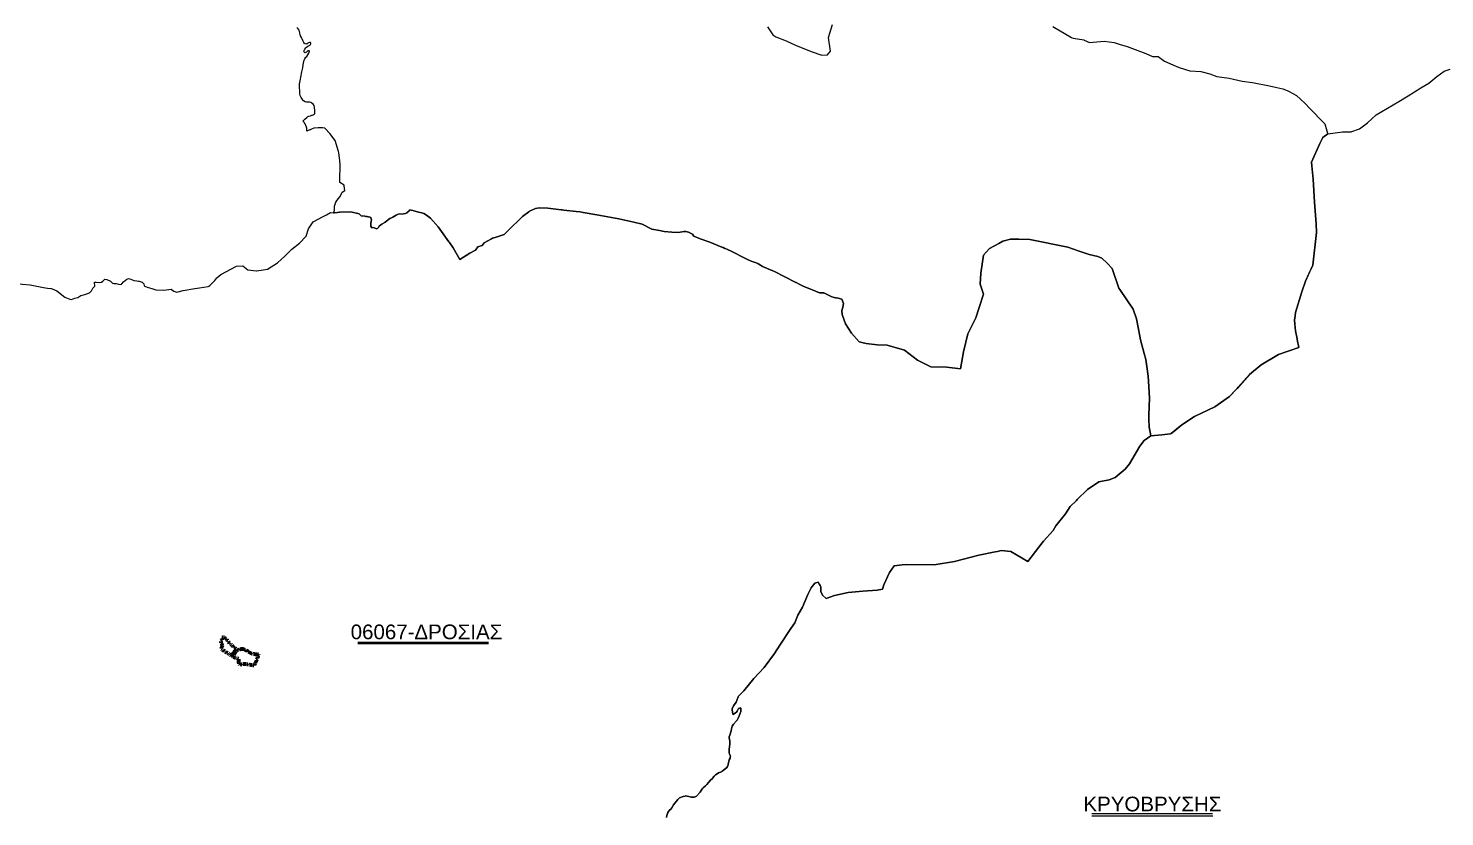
# Model space of a CAD drawing. Header units: metres. Extents: x 245125 to 394351, y 270578 to 4233311.
# Drawn here: x 297692 to 307355, y 4197938 to 4203312 of the extents above; entities that cross this region are included whole.
import ezdxf
from ezdxf.enums import TextEntityAlignment as Align
from ezdxf.lldxf.tags import DXFTag

# ---------------------------------------------------------------- set-up
doc = ezdxf.new("R2010")
doc.units = ezdxf.units.M
doc.linetypes.add('DASHDOT', pattern=[25.4, 12.7, -6.35, 0, -6.35])
for name, color, linetype in [('4495-(228-329)', 103, 'Continuous'), ('ASTOTA', 7, 'Continuous'), ('topo2016', 36, 'Continuous'), ('ΗΛΕΙΑ_Ονομασία ΟΤΑ_ΟΚΧΕ', 6, 'Continuous')]:
    doc.layers.add(name, color=color, linetype=linetype)
doc.styles.add('ARIAL', font='arial.ttf')
doc.styles.get("Standard").update_dxf_attribs({"font": 'arial.ttf'})
tags = doc.linetypes.add('HIDDEN', pattern=[0.375, 0.25, -0.125]).pattern_tags.tags
tags[6:7] = [DXFTag(74, 4), DXFTag(75, 0), DXFTag(340, '0'), DXFTag(46, 1.0), DXFTag(50, 0.0), DXFTag(44, 0.0), DXFTag(45, 0.0)]
tags[4:5] = [DXFTag(74, 4), DXFTag(75, 0), DXFTag(340, '0'), DXFTag(46, 1.0), DXFTag(50, 0.0), DXFTag(44, 0.0), DXFTag(45, 0.0)]

msp = doc.modelspace()

# ---------------------------------------------------------------- linework, layer by layer
at = {"layer": '4495-(228-329)', "color": 103}
for p, q in [((299940.5, 4199127), (300832.5, 4199127)), ((299940.5, 4199118.4), (300832.5, 4199118.4)), ((304946.6, 4197960.2), (305771.7, 4197960.2)), ((304947.9, 4197943.3), (305773, 4197943.3))]:
    msp.add_line(p, q, dxfattribs=at)
at = {"layer": 'ASTOTA', "color": 253, "linetype": 'HIDDEN', "ltscale": 300}
for points in [[(304680.6, 4203323.2), (304808.1, 4203248.3), (304819.4, 4203243.9), (304819.7, 4203243.8), (304892.5, 4203232.6), (304894.8, 4203231.5), (304930.7, 4203214.2), (305032.7, 4203223.9), (305099.4, 4203214.7), (305134.1, 4203204.6), (305188.9, 4203188.7), (305261.5, 4203161.6), (305316.2, 4203139.3), (305361.5, 4203120.8), (305400.3, 4203119.2), (305442.2, 4203086.9), (305500.4, 4203061.8), (305544.2, 4203043.9), (305615.2, 4203021.9), (305690.2, 4203017.7), (305751.9, 4203001.3), (305800.9, 4202982.6), (305883.8, 4202971.1), (305972.7, 4202950.6), (306044.1, 4202942.1), (306160.5, 4202920.8), (306209.8, 4202908.5), (306249.5, 4202898.5), (306269.4, 4202893.5), (306279.1, 4202888.5), (306293.4, 4202881.2), (306344.6, 4202854.9), (306401.9, 4202800.4), (306433.4, 4202767.7), (306532, 4202665.8), (306534.6, 4202663.2), (306537.8, 4202659.8), (306546.5, 4202630), (306556, 4202597), (306557.5, 4202592), (306522.9, 4202567.9), (306502.7, 4202526.5), (306445.7, 4202399), (306450.7, 4202349.6), (306457.4, 4202284.5), (306466.4, 4202126.9), (306477.5, 4201978.8), (306481.1, 4201920.1), (306454.6, 4201696.6), (306439.4, 4201662.7), (306433, 4201648.6), (306405.6, 4201587.2), (306380.4, 4201515.7), (306337.6, 4201373.9), (306334.6, 4201351.5), (306331.6, 4201335.7), (306329.1, 4201322), (306334.8, 4201270.9), (306337.1, 4201250.6), (306337.1, 4201250.6), (306348, 4201195.6), (306348.6, 4201191.6), (306359.9, 4201135.3), (306294.2, 4201113.6), (306280.2, 4201108.9), (306221.6, 4201088.2), (306102, 4201018.2), (306022.4, 4200951.6), (305938.9, 4200856.8), (305921.4, 4200838.4), (305886.7, 4200802.1), (305786.7, 4200731.1), (305742.8, 4200710.4), (305648.1, 4200665.6), (305561.2, 4200608.4), (305489.9, 4200548.8), (305483.3, 4200546.5), (305424.5, 4200540.5), (305350.8, 4200534), (305346.1, 4200557.8), (305339.2, 4200593), (305337, 4200647.4), (305335.8, 4200675.5), (305341.5, 4200790), (305334.6, 4200906.2), (305332.6, 4200940), (305322.5, 4201006.2), (305315.2, 4201053.5), (305304.3, 4201094.8), (305279.5, 4201188.5), (305274.8, 4201213.1), (305252.3, 4201331), (305228.9, 4201396.5), (305138.1, 4201531.6), (305131.4, 4201541.5), (305085.7, 4201673.5), (305053, 4201711.5), (305015.7, 4201745), (304988.3, 4201756.5), (304929.4, 4201769.5), (304861.9, 4201793.1), (304783.3, 4201820.5), (304523.5, 4201873), (304450, 4201874.1), (304401.8, 4201874.9), (304393.7, 4201875), (304340.5, 4201860.5), (304314, 4201845.9), (304248.6, 4201810), (304227.2, 4201786.8), (304208.1, 4201766), (304190.3, 4201643.1), (304184.8, 4201568), (304207.4, 4201499.9), (304178.3, 4201409.5), (304156.2, 4201338.9), (304102.7, 4201228.9), (304071.8, 4201105.8), (304051.8, 4200991.6), (303957.5, 4201002.1), (303850.3, 4201003.3), (303758.2, 4201049.8), (303669.5, 4201118.5), (303551.7, 4201151.4), (303482.2, 4201155.2), (303408.4, 4201163.1), (303378.1, 4201169.7), (303370.8, 4201171.3), (303359.4, 4201173.8), (303307.1, 4201234.7), (303267.9, 4201297.3), (303246.5, 4201353.3), (303245.2, 4201361.1), (303241.1, 4201386.8), (303240.9, 4201387.8), (303243.8, 4201395.3), (303249.7, 4201410.7), (303254.3, 4201435.7), (303254.5, 4201436.8), (303240.9, 4201465.2), (303216, 4201471.5), (303203.9, 4201474.5), (303199.3, 4201475.7), (303174.3, 4201482.2), (303119.2, 4201508.9), (303113.5, 4201508.9), (303089.4, 4201509), (303034.3, 4201531), (302982.7, 4201551.5), (302974.1, 4201555.9), (302968.4, 4201558.8), (302955.1, 4201565.7), (302930, 4201578.5), (302928.5, 4201579.3), (302928, 4201579.5), (302923.9, 4201581.6), (302923.6, 4201581.8), (302782.6, 4201654), (302771.8, 4201658.5), (302699.7, 4201689), (302687.4, 4201696.6), (302674.7, 4201704.5), (302669.9, 4201707.5), (302656.5, 4201712.3), (302637.5, 4201719.2), (302622.9, 4201724.5), (302598.6, 4201736.6), (302593.7, 4201739), (302477.2, 4201796.8), (302470.6, 4201800), (302461.7, 4201804.5), (302459.3, 4201805.5), (302444.5, 4201811.5), (302431.6, 4201816.7), (302431.6, 4201816.7), (302424.5, 4201819.6), (302423.9, 4201819.9), (302341.4, 4201853.5), (302275.8, 4201877.3), (302232.8, 4201895.2), (302222.9, 4201908.6), (302195.2, 4201922.4), (302178.9, 4201925.9), (302170.8, 4201927.6), (302163.4, 4201926.3), (302127.9, 4201919.7), (302081.3, 4201921.3), (302030.2, 4201926.7), (301998, 4201932.8), (301945.8, 4201942.8), (301880.5, 4201976), (301822.8, 4201989.4), (301721.7, 4202013), (301569.6, 4202040.5), (301478, 4202057), (301456, 4202061), (301430.3, 4202063.8), (301344.8, 4202073.2), (301333.9, 4202074.4), (301327, 4202075.2), (301237.2, 4202085), (301237.1, 4202085), (301177, 4202087.5), (301152.7, 4202083.5), (301111.6, 4202064.5), (301105.8, 4202060.2), (301063.6, 4202028.5), (300961.1, 4201928.5), (300943.3, 4201911.2), (300938.5, 4201906.5), (300876.8, 4201886.3), (300858.8, 4201880.4), (300852.6, 4201876.9), (300802.6, 4201848.5), (300788.3, 4201831.8), (300757.7, 4201821.3), (300741.8, 4201799.3), (300703.9, 4201778), (300635.8, 4201735.6), (300590, 4201816), (300564.7, 4201851.1), (300564.5, 4201851.5), (300560.5, 4201856.9), (300560.4, 4201857.1), (300487.7, 4201958), (300435.2, 4202018.5), (300408, 4202037.5), (300390.2, 4202050), (300376.4, 4202053.6), (300355.1, 4202059.1), (300315.1, 4202069.4), (300293.4, 4202075), (300291.6, 4202068.5), (300290.9, 4202067.8), (300275.4, 4202054.3), (300266.1, 4202049.2), (300251.7, 4202046.4), (300215.9, 4202044.6), (300202, 4202038.8), (300179.2, 4202023.6), (300160.3, 4202015.2), (300159.1, 4202014.4), (300149, 4202007.6), (300125.9, 4201990.3), (300125, 4201989.6), (300120.6, 4201986.3), (300103.5, 4201975.7), (300098.1, 4201972.3), (300085.3, 4201963), (300085.3, 4201963), (300080.5, 4201954.9), (300077, 4201948.8), (300066.5, 4201945.6), (300063.5, 4201946.9), (300052.4, 4201951.8), (300047.9, 4201953.7), (300034.3, 4201951.9), (300032.4, 4201955.7), (300028.2, 4201964.2), (300028.2, 4201979.7), (300031.6, 4201998.7), (300032.6, 4202004.3), (300030.1, 4202014.4), (300029.5, 4202016.9), (300028.2, 4202022.3), (300022.9, 4202023.6), (300003.3, 4202028.4), (299995.3, 4202029.4), (299988.8, 4202030.3), (299962.7, 4202032.7), (299959.9, 4202035.6), (299948.2, 4202047.5), (299893.2, 4202059.9), (299891.7, 4202060.2), (299818.4, 4202059.4), (299814.8, 4202058.9), (299801.4, 4202057.2), (299781.7, 4202054.7), (299775.2, 4202054.1), (299778.4, 4202060.4), (299779.4, 4202068.2), (299780.2, 4202073), (299782.1, 4202098.9), (299790.8, 4202127.6), (299799.6, 4202140), (299809.2, 4202151.7), (299818.2, 4202162.5), (299830.4, 4202189), (299833.3, 4202195.2), (299850.6, 4202206.8), (299847.7, 4202238.4), (299847.4, 4202241.9), (299818.3, 4202261.5), (299818.4, 4202271.7), (299819.1, 4202386.5), (299814.1, 4202429.4), (299810.3, 4202462.2), (299809.3, 4202471), (299784.8, 4202547), (299749.3, 4202594.4), (299718.1, 4202628), (299714.2, 4202632.2), (299699.8, 4202632.6), (299689.9, 4202632.8), (299669.6, 4202632.8), (299639, 4202631), (299619.3, 4202621.5), (299618.2, 4202620.9), (299613.4, 4202619.2), (299595.7, 4202612.8), (299592.9, 4202611.7), (299592.8, 4202614.9), (299592.4, 4202630.4), (299584.2, 4202655.4), (299580.8, 4202660.7), (299574.8, 4202670), (299572.2, 4202673.9), (299571, 4202675.9), (299568, 4202679.3), (299567.9, 4202679.5), (299566.9, 4202680.5), (299578.4, 4202691.6), (299592.4, 4202704.8), (299599, 4202710), (299606, 4202712.1), (299616.7, 4202715), (299626.8, 4202718.8), (299629, 4202719.6), (299636.1, 4202722.1), (299642.2, 4202726), (299646.7, 4202732.1), (299647.1, 4202750.9), (299645.5, 4202771.5), (299641.3, 4202784.7), (299635, 4202794.5), (299626.9, 4202801.7), (299619.6, 4202806.1), (299610.1, 4202809.4), (299597.3, 4202808.3), (299590, 4202807.8), (299581.5, 4202809.6), (299569.4, 4202818.3), (299562.7, 4202826.1), (299561.9, 4202827.1), (299552.6, 4202839.9), (299548.7, 4202850.4), (299547.7, 4202853.1), (299545.1, 4202867.7), (299543.7, 4202889.2), (299543.1, 4202904.3), (299542.3, 4202923), (299542.4, 4202935.2), (299544.1, 4202943.3), (299546.5, 4202953.5), (299549.7, 4202966.2), (299551.9, 4202978.3), (299553.3, 4202991), (299556.2, 4203003.6), (299559.2, 4203014.1), (299563, 4203033.7), (299566.5, 4203057.9), (299569.9, 4203078), (299574.2, 4203094.2), (299578.4, 4203103.5), (299585.6, 4203114), (299592.3, 4203120.6), (299599, 4203130.8), (299605.1, 4203141.6), (299608.9, 4203150.3), (299609.8, 4203156), (299607.8, 4203158.9), (299602.9, 4203159.4), (299598.2, 4203157.5), (299594.1, 4203153.1), (299589.5, 4203148.5), (299586.4, 4203146.3), (299581.2, 4203144.9), (299577, 4203146.9), (299573.9, 4203150.7), (299572.8, 4203155.7), (299573.9, 4203161.2), (299579, 4203169.6), (299585.2, 4203178), (299590.7, 4203184), (299600.1, 4203190.1), (299607.5, 4203194.9), (299612, 4203197), (299617.2, 4203201.3), (299619.9, 4203205.6), (299620.4, 4203211), (299617.3, 4203214.4), (299610.1, 4203215.1), (299604.2, 4203213.5), (299599.2, 4203210.5), (299594, 4203207.1), (299589.6, 4203205.5), (299585.4, 4203204.7), (299580.7, 4203205.5), (299576.2, 4203208.1), (299571.1, 4203214), (299565.3, 4203228.2), (299561.1, 4203239.2), (299555.2, 4203250.2), (299549.6, 4203259.6), (299547.1, 4203267.7), (299544.6, 4203281), (299542.8, 4203289.5), (299539, 4203298.1), (299533.4, 4203308), (299524.6, 4203318.1)], [(302734.1, 4203321.6), (302772.1, 4203268.1), (302791.1, 4203254.2), (302863.2, 4203225.5), (302927, 4203197.1), (303032.4, 4203153.3), (303106.6, 4203129.7), (303145, 4203131.8), (303165.6, 4203156.3), (303151.7, 4203249.2), (303177.3, 4203337)], [(302046.3, 4197931.6), (302048.3, 4197945.8), (302052.1, 4197959.8), (302054.9, 4197967.2), (302059, 4197974.2), (302066.3, 4197981.2), (302074.5, 4197988.1), (302082.1, 4197997.8), (302093.7, 4198017.8), (302101.9, 4198030.1), (302123, 4198056), (302129.8, 4198062.5), (302134.8, 4198066.2), (302159.4, 4198075.6), (302172.5, 4198078.8), (302176.9, 4198079.1), (302216, 4198071.2), (302225.7, 4198070.2), (302233.8, 4198070.7), (302242.3, 4198072.8), (302250.6, 4198078.6), (302275.6, 4198105.6), (302290, 4198126.9), (302296.9, 4198135.1), (302310.9, 4198148), (302321.5, 4198157.2), (302333.2, 4198171.3), (302345.2, 4198186.5), (302358.8, 4198198.9), (302362.6, 4198203), (302371.4, 4198213.9), (302376.4, 4198218.9), (302381.3, 4198223.4), (302390.5, 4198230), (302401, 4198236.6), (302407.1, 4198239.5), (302413.5, 4198241.8), (302420.4, 4198243.8), (302426.5, 4198247.4), (302432.8, 4198252.2), (302457.1, 4198274.2), (302461.8, 4198278.8), (302464.9, 4198284.4), (302467.5, 4198293.1), (302469, 4198304.6), (302474.3, 4198325.4), (302479.3, 4198337.6), (302481.2, 4198343.2), (302481.5, 4198349.2), (302480.5, 4198353.9), (302475.1, 4198366.1), (302473.8, 4198371.4), (302474.3, 4198397.5), (302475.6, 4198414.6), (302478.2, 4198432.2), (302478.9, 4198442), (302478, 4198453.7), (302476.3, 4198464.4), (302474.2, 4198475), (302474.4, 4198482.1), (302477.9, 4198493), (302486.2, 4198523.6), (302490.2, 4198536.1), (302492.5, 4198546.3), (302494.6, 4198554.4), (302498.7, 4198561.5), (302503.5, 4198567.6), (302524.5, 4198591.1), (302528.1, 4198596.8), (302537.3, 4198613.9), (302547.3, 4198635.8), (302552, 4198654.4), (302553.8, 4198666.8), (302553.8, 4198675.3), (302551.9, 4198678.5), (302548.4, 4198680.1), (302543.1, 4198678.5), (302538.1, 4198674.2), (302527.2, 4198657.8), (302522.6, 4198651.2), (302517.2, 4198645.2), (302507.4, 4198638.5), (302499.6, 4198635), (302499.2, 4198637.6), (302493.9, 4198666.5), (302494.6, 4198672.3), (302503.2, 4198693.2), (302520.9, 4198718.8), (302535.8, 4198755.1), (302537.8, 4198760), (302542.4, 4198764.5), (302573.5, 4198794.7), (302642.4, 4198879.5), (302712.9, 4198955.3), (302782.5, 4199050.3), (302819, 4199107), (302893.9, 4199220.7), (302920.3, 4199260.2), (302942.5, 4199311.8), (302974, 4199365.9), (303009.3, 4199452.9), (303032.4, 4199497.8), (303057.7, 4199529.7), (303080.8, 4199537.3), (303090.8, 4199519.7), (303094.8, 4199513), (303099.8, 4199503.8), (303099.4, 4199483.9), (303098.9, 4199470.2), (303107.3, 4199455.4), (303109.9, 4199447.5), (303134.3, 4199426), (303191.1, 4199445), (303284.7, 4199467), (303384.4, 4199474), (303484.1, 4199481), (303519.9, 4199489.4), (303527.9, 4199518.1), (303566.6, 4199602.8), (303599.3, 4199648.2), (303653.2, 4199654.2), (303683.2, 4199657.3), (303871.8, 4199655.6), (304011.7, 4199676.5), (304175.7, 4199721.2), (304288, 4199743.5), (304302.9, 4199746.5), (304329.3, 4199751.8), (304396, 4199745.8), (304511.3, 4199678.1), (304586.4, 4199775.2), (304593.5, 4199784.3), (304609.7, 4199805.3), (304617.2, 4199815), (304684.6, 4199889), (304701.8, 4199919.5), (304767.8, 4200001.5), (304799.6, 4200052), (304842.7, 4200094), (304848.2, 4200099.3), (304917.7, 4200167), (304995.8, 4200221), (305064.8, 4200233.5), (305106, 4200251), (305175.9, 4200307.5), (305204.7, 4200342), (305273.9, 4200463.5), (305304.8, 4200503), (305350.8, 4200534), (305424.5, 4200540.5), (305483.3, 4200546.5), (305489.9, 4200548.8), (305518, 4200572.3), (305521.5, 4200575.2), (305561.2, 4200608.4), (305648.1, 4200665.6), (305742.8, 4200710.4), (305786.7, 4200731.1), (305886.7, 4200802.1), (305938.9, 4200856.8), (305946.9, 4200865.9), (306022.4, 4200951.6), (306102, 4201018.2), (306221.6, 4201088.2), (306280.2, 4201108.9), (306359.9, 4201135.3), (306348.6, 4201191.6), (306348, 4201195.6), (306337.1, 4201250.6), (306329.1, 4201322), (306334.6, 4201351.5), (306337.6, 4201373.9), (306380.4, 4201515.7), (306405.6, 4201587.2), (306454.6, 4201696.6), (306481.1, 4201920.1), (306477.5, 4201978.8), (306466.4, 4202126.9), (306457.4, 4202284.5), (306445.7, 4202399), (306502.7, 4202526.5), (306522.9, 4202567.9), (306557.5, 4202592), (306656.7, 4202605.5), (306711, 4202606.4), (306716.3, 4202606.5), (306722.4, 4202608.6), (306773.2, 4202626), (306828.5, 4202668.5), (306887.1, 4202722.5), (307042.3, 4202813), (307105.3, 4202850.9), (307191.8, 4202907), (307245.7, 4202938.8), (307301.5, 4202982.9), (307352.3, 4203019.7), (307391.8, 4203033.2)], [(297547.7, 4201577.6), (297705, 4201563.2), (297795.7, 4201545.3), (297796.5, 4201545.1), (297823.1, 4201541.3), (297846.4, 4201537.9), (297847.9, 4201537.3), (297854.4, 4201534.9), (297885.8, 4201523.3), (297941, 4201478.6), (297976.3, 4201466.4), (297987.3, 4201462.6), (298009, 4201473.2), (298029.8, 4201477.2), (298049.9, 4201490.6), (298078.1, 4201496.4), (298109.4, 4201509.1), (298122.1, 4201521.2), (298132.8, 4201539.5), (298145.8, 4201554.5), (298144.3, 4201580.8), (298155.9, 4201581.1), (298174.7, 4201578.7), (298190.7, 4201580.6), (298199.4, 4201588.2), (298213.3, 4201602.8), (298227.2, 4201599.2), (298252.7, 4201588.9), (298258.5, 4201584.5), (298262.2, 4201578.9), (298265.4, 4201573.9), (298276.2, 4201571.4), (298291.8, 4201571.2), (298306.3, 4201567.6), (298318.4, 4201565), (298327.5, 4201567.2), (298330.1, 4201571.1), (298341.7, 4201583.6), (298363.3, 4201601.4), (298375, 4201605.5), (298390.5, 4201601.4), (298410.9, 4201591.7), (298432.5, 4201591.5), (298443.3, 4201588.9), (298448.1, 4201587.4), (298468.5, 4201581.1), (298479.9, 4201568.9), (298483.1, 4201555.3), (298491.2, 4201552.2), (298502.8, 4201547.7), (298535, 4201537.4), (298561.6, 4201528.8), (298617.8, 4201527.4), (298665.6, 4201532.6), (298685.8, 4201519), (298704.5, 4201512.4), (298748.3, 4201523.6), (298828.2, 4201537.1), (298860.3, 4201543.6), (298918.9, 4201552.9), (298922.9, 4201555.1), (298929.9, 4201558.8), (298929.9, 4201558.8), (298932.9, 4201560.4), (298964.5, 4201592), (298977.5, 4201611.5), (299004.5, 4201633.4), (299112.9, 4201689.5), (299154.5, 4201691.8), (299189.2, 4201666.4), (299249.5, 4201658.3), (299251.7, 4201658), (299325, 4201671), (299392.7, 4201713.4), (299442.8, 4201759.2), (299489.6, 4201805.4), (299542.9, 4201846.7), (299587.5, 4201895.9), (299604.7, 4201944.4), (299634.8, 4201992.9), (299673.7, 4202012.3), (299694.3, 4202023.6), (299726.2, 4202041.3), (299753, 4202056.3), (299775.2, 4202054.1), (299781.7, 4202054.7), (299801.4, 4202057.2), (299814.8, 4202058.9), (299818.4, 4202059.4), (299891.7, 4202060.2), (299893.2, 4202059.9), (299948.2, 4202047.5), (299959.9, 4202035.6), (299962.7, 4202032.7), (299988.8, 4202030.3), (299995.3, 4202029.4), (300003.3, 4202028.4), (300022.9, 4202023.6), (300028.2, 4202022.3), (300029.5, 4202016.9), (300030.1, 4202014.4), (300032.6, 4202004.3), (300031.6, 4201998.7), (300028.2, 4201979.7), (300028.2, 4201964.2), (300032.4, 4201955.7), (300034.3, 4201951.9), (300047.9, 4201953.7), (300052.4, 4201951.8), (300063.5, 4201946.9), (300066.5, 4201945.6), (300077, 4201948.8), (300080.5, 4201954.9), (300085.3, 4201963), (300085.3, 4201963), (300098.1, 4201972.3), (300103.5, 4201975.7), (300120.6, 4201986.3), (300125, 4201989.6), (300125.9, 4201990.3), (300149, 4202007.6), (300159.1, 4202014.4), (300160.3, 4202015.2), (300179.2, 4202023.6), (300202, 4202038.8), (300215.9, 4202044.6), (300251.7, 4202046.4), (300266.1, 4202049.2), (300275.4, 4202054.3), (300290.9, 4202067.8), (300291.6, 4202068.5), (300293.4, 4202075), (300315.1, 4202069.4), (300355.1, 4202059.1), (300376.4, 4202053.6), (300390.2, 4202050), (300408, 4202037.5), (300435.2, 4202018.5), (300487.7, 4201958), (300560.4, 4201857.1), (300560.5, 4201856.9), (300564.5, 4201851.5), (300564.7, 4201851.1), (300590, 4201816), (300635.8, 4201735.6), (300703.9, 4201778), (300741.8, 4201799.3), (300757.7, 4201821.3), (300788.3, 4201831.8), (300802.6, 4201848.5), (300852.6, 4201876.9), (300858.8, 4201880.4), (300876.8, 4201886.3), (300938.5, 4201906.5), (300943.3, 4201911.2), (300961.1, 4201928.5), (301063.6, 4202028.5), (301105.8, 4202060.2), (301111.6, 4202064.5), (301152.7, 4202083.5), (301177, 4202087.5), (301237.1, 4202085), (301237.2, 4202085), (301327, 4202075.2), (301333.9, 4202074.4), (301344.8, 4202073.2), (301430.3, 4202063.8), (301456, 4202061), (301478, 4202057), (301569.6, 4202040.5), (301721.7, 4202013), (301822.8, 4201989.4), (301880.5, 4201976), (301945.8, 4201942.8), (301998, 4201932.8), (302030.2, 4201926.7), (302081.3, 4201921.3), (302127.9, 4201919.7), (302163.4, 4201926.3), (302170.8, 4201927.6), (302178.9, 4201925.9), (302195.2, 4201922.4), (302222.9, 4201908.6), (302232.8, 4201895.2), (302275.8, 4201877.3), (302341.4, 4201853.5), (302423.9, 4201819.9), (302424.5, 4201819.6), (302431.6, 4201816.7), (302431.6, 4201816.7), (302444.5, 4201811.5), (302459.3, 4201805.5), (302461.7, 4201804.5), (302470.6, 4201800), (302477.2, 4201796.8), (302593.7, 4201739), (302598.6, 4201736.6), (302622.9, 4201724.5), (302637.5, 4201719.2), (302656.5, 4201712.3), (302669.9, 4201707.5), (302674.7, 4201704.5), (302687.4, 4201696.6), (302699.7, 4201689), (302771.8, 4201658.5), (302782.6, 4201654), (302923.6, 4201581.8), (302923.9, 4201581.6), (302928, 4201579.5), (302928.5, 4201579.3), (302930, 4201578.5), (302955.1, 4201565.7), (302968.4, 4201558.8), (302974.1, 4201555.9), (302982.7, 4201551.5), (303034.3, 4201531), (303089.4, 4201509), (303113.5, 4201508.9), (303119.2, 4201508.9), (303174.3, 4201482.2), (303199.3, 4201475.7), (303203.9, 4201474.5), (303216, 4201471.5), (303240.9, 4201465.2), (303254.5, 4201436.8), (303254.3, 4201435.7), (303249.7, 4201410.7), (303243.8, 4201395.3), (303240.9, 4201387.8), (303241.1, 4201386.8), (303245.2, 4201361.1), (303246.5, 4201353.3), (303267.9, 4201297.3), (303307.1, 4201234.7), (303359.4, 4201173.8), (303370.8, 4201171.3), (303378.1, 4201169.7), (303408.4, 4201163.1), (303482.2, 4201155.2), (303551.7, 4201151.4), (303669.5, 4201118.5), (303758.2, 4201049.8), (303850.3, 4201003.3), (303957.5, 4201002.1), (304051.8, 4200991.6), (304071.8, 4201105.8), (304102.7, 4201228.9), (304156.2, 4201338.9), (304178.3, 4201409.5), (304207.4, 4201499.9), (304184.8, 4201568), (304190.3, 4201643.1), (304208.1, 4201766), (304227.2, 4201786.8), (304248.6, 4201810), (304314, 4201845.9), (304340.5, 4201860.5), (304393.7, 4201875), (304401.8, 4201874.9), (304450, 4201874.1), (304523.5, 4201873), (304783.3, 4201820.5), (304861.9, 4201793.1), (304929.4, 4201769.5), (304988.3, 4201756.5), (305015.7, 4201745), (305053, 4201711.5), (305085.7, 4201673.5), (305131.4, 4201541.5), (305138.1, 4201531.6), (305228.9, 4201396.5), (305252.3, 4201331), (305274.8, 4201213.1), (305279.5, 4201188.5), (305304.3, 4201094.8), (305315.2, 4201053.5), (305322.5, 4201006.2), (305332.6, 4200940), (305334.6, 4200906.2), (305341.5, 4200790), (305335.8, 4200675.5), (305337, 4200647.4), (305339.2, 4200593), (305346.1, 4200557.8), (305350.8, 4200534), (305304.8, 4200503), (305273.9, 4200463.5), (305204.7, 4200342), (305175.9, 4200307.5), (305106, 4200251), (305064.8, 4200233.5), (304995.8, 4200221), (304917.7, 4200167), (304848.2, 4200099.3), (304842.7, 4200094), (304799.6, 4200052), (304767.8, 4200001.5), (304701.8, 4199919.5), (304684.6, 4199889), (304617.2, 4199815), (304609.7, 4199805.3), (304593.5, 4199784.3), (304586.4, 4199775.2), (304511.3, 4199678.1), (304396, 4199745.8), (304329.3, 4199751.8), (304302.9, 4199746.5), (304288, 4199743.5), (304175.7, 4199721.2), (304011.7, 4199676.5), (303871.8, 4199655.6), (303683.2, 4199657.3), (303653.2, 4199654.2), (303599.3, 4199648.2), (303566.6, 4199602.8), (303527.9, 4199518.1), (303519.9, 4199489.4), (303484.1, 4199481), (303384.4, 4199474), (303284.7, 4199467), (303191.1, 4199445), (303134.3, 4199426), (303109.9, 4199447.5), (303107.3, 4199455.4), (303098.9, 4199470.2), (303099.4, 4199483.9), (303099.8, 4199503.8), (303094.8, 4199513), (303090.8, 4199519.7), (303080.8, 4199537.3), (303057.7, 4199529.7), (303039.8, 4199507.2), (303032.4, 4199497.8), (303009.3, 4199452.9), (302974, 4199365.9), (302942.5, 4199311.8), (302920.3, 4199260.2), (302893.9, 4199220.7), (302819, 4199107), (302782.5, 4199050.3), (302712.9, 4198955.3), (302642.4, 4198879.5), (302573.5, 4198794.7), (302542.4, 4198764.5), (302537.8, 4198760), (302535.8, 4198755.1), (302520.9, 4198718.8), (302503.2, 4198693.2), (302494.6, 4198672.3), (302493.9, 4198666.5), (302498.9, 4198639.1), (302499.2, 4198637.6), (302499.6, 4198635), (302507.4, 4198638.5), (302517.2, 4198645.2), (302522.6, 4198651.2), (302527.2, 4198657.8), (302538.1, 4198674.2), (302543.1, 4198678.5), (302548.4, 4198680.1), (302551.9, 4198678.5), (302553.8, 4198675.3), (302553.8, 4198666.8), (302552, 4198654.4), (302547.3, 4198635.8), (302537.3, 4198613.9), (302528.1, 4198596.8), (302524.5, 4198591.1), (302503.5, 4198567.6), (302498.7, 4198561.5), (302494.6, 4198554.4), (302492.5, 4198546.3), (302490.2, 4198536.1), (302486.2, 4198523.6), (302477.9, 4198493), (302474.4, 4198482.1), (302474.2, 4198475), (302476.3, 4198464.4), (302478, 4198453.7), (302478.9, 4198442), (302478.2, 4198432.2), (302475.6, 4198414.6), (302474.3, 4198397.5), (302473.8, 4198371.4), (302475.1, 4198366.1), (302480.5, 4198353.9), (302481.5, 4198349.2), (302481.2, 4198343.2), (302479.3, 4198337.6), (302474.3, 4198325.4), (302469, 4198304.6), (302467.5, 4198293.1), (302464.9, 4198284.4), (302461.8, 4198278.8), (302457.1, 4198274.2), (302432.8, 4198252.2), (302426.5, 4198247.4), (302420.4, 4198243.8), (302413.5, 4198241.8), (302407.1, 4198239.5), (302401, 4198236.6), (302390.5, 4198230), (302381.3, 4198223.4), (302376.4, 4198218.9), (302371.4, 4198213.9), (302362.6, 4198203), (302358.8, 4198198.9), (302345.2, 4198186.5), (302333.2, 4198171.3), (302321.5, 4198157.2), (302310.9, 4198148), (302296.9, 4198135.1), (302290, 4198126.9), (302275.6, 4198105.6), (302250.6, 4198078.6), (302242.3, 4198072.8), (302233.8, 4198070.7), (302225.7, 4198070.2), (302216, 4198071.2), (302176.9, 4198079.1), (302172.5, 4198078.8), (302159.4, 4198075.6), (302134.8, 4198066.2), (302129.8, 4198062.5), (302123, 4198056), (302101.9, 4198030.1), (302093.7, 4198017.8), (302082.1, 4197997.8), (302074.5, 4197988.1), (302066.3, 4197981.2), (302059, 4197974.2), (302054.9, 4197967.2), (302052.1, 4197959.8), (302048.3, 4197945.8), (302046.3, 4197931.6)]]:
    msp.add_lwpolyline(points, dxfattribs=at)
at = {"layer": 'topo2016', "color": 36, "linetype": 'DASHDOT', "lineweight": 70, "ltscale": 0.2, "flags": 128}
for points in [[(299008.9, 4199080.4), (299010.5, 4199087.9), (299014.4, 4199093.6), (299016.2, 4199100), (299016.3, 4199105), (299007.7, 4199121.3), (299007.7, 4199134.5), (299014.4, 4199139.7), (299016.8, 4199140.9), (299017.3, 4199145.1), (299016.5, 4199150.6), (299014.3, 4199154.9), (299012.2, 4199158.9), (299015.3, 4199160.5), (299017.1, 4199160.6), (299030, 4199160.5), (299032.6, 4199154.9), (299040.5, 4199149.1), (299044.3, 4199149.2), (299049.2, 4199141.2), (299061.3, 4199123.9), (299079.8, 4199107.6), (299095.9, 4199092.2), (299106.4, 4199083.8), (299109.5, 4199078.4), (299106.2, 4199076.1), (299101.8, 4199071.5), (299098.7, 4199065.4), (299093.5, 4199056), (299091.8, 4199050.6), (299082.9, 4199042.5), (299075.4, 4199036.8), (299010.9, 4199079.1)], [(299082.7, 4199030.9), (299088.5, 4199036.9), (299098.8, 4199048.9), (299105.5, 4199064.3), (299110.8, 4199070.9), (299125.5, 4199075.3), (299138.6, 4199080.6), (299147.7, 4199083.1), (299158.7, 4199082.1), (299169.5, 4199077.3), (299189.2, 4199064.4), (299216.2, 4199050.5), (299231.9, 4199047.2), (299248.9, 4199045.6), (299260.4, 4199046.8), (299264.8, 4199046.1), (299246.2, 4198997.1), (299231.3, 4198967.8), (299177.5, 4198976.6), (299152.6, 4198976.4), (299132.7, 4198970), (299127.8, 4198991.4), (299129.6, 4199009.6), (299116.3, 4199019.8), (299109.6, 4199019.3), (299097.1, 4199021.9)]]:
    msp.add_lwpolyline(points, close=True, dxfattribs=at)

# ---------------------------------------------------------------- texts
at = {"layer": 'topo2016', "color": 36, "char_height": 1, "attachment_point": 1}
for insert, width in [((299044.5, 4199087.9), 37.768), ((299179.9, 4199024.3), 34.915)]:
    msp.add_mtext('ΔΗΜΗΤΡΟΠΟΥΛΟΣ ΤΡΙΤΑΙΑ ΑΧΑΪΑΣ-16', dxfattribs=dict(at, insert=insert, width=width))
at = {"layer": 'ΗΛΕΙΑ_Ονομασία ΟΤΑ_ΟΚΧΕ', "color": 253, "style": 'ARIAL'}
msp.add_text('06067-ΔΡΟΣΙΑΣ', height=100, dxfattribs=at).set_placement((299891.4, 4199147.6))
msp.add_text('ΚΡΥΟΒΡΥΣΗΣ', height=100, dxfattribs=at).set_placement((305361, 4198024.2), align=Align.MIDDLE)

doc.saveas('drawing.dxf')
